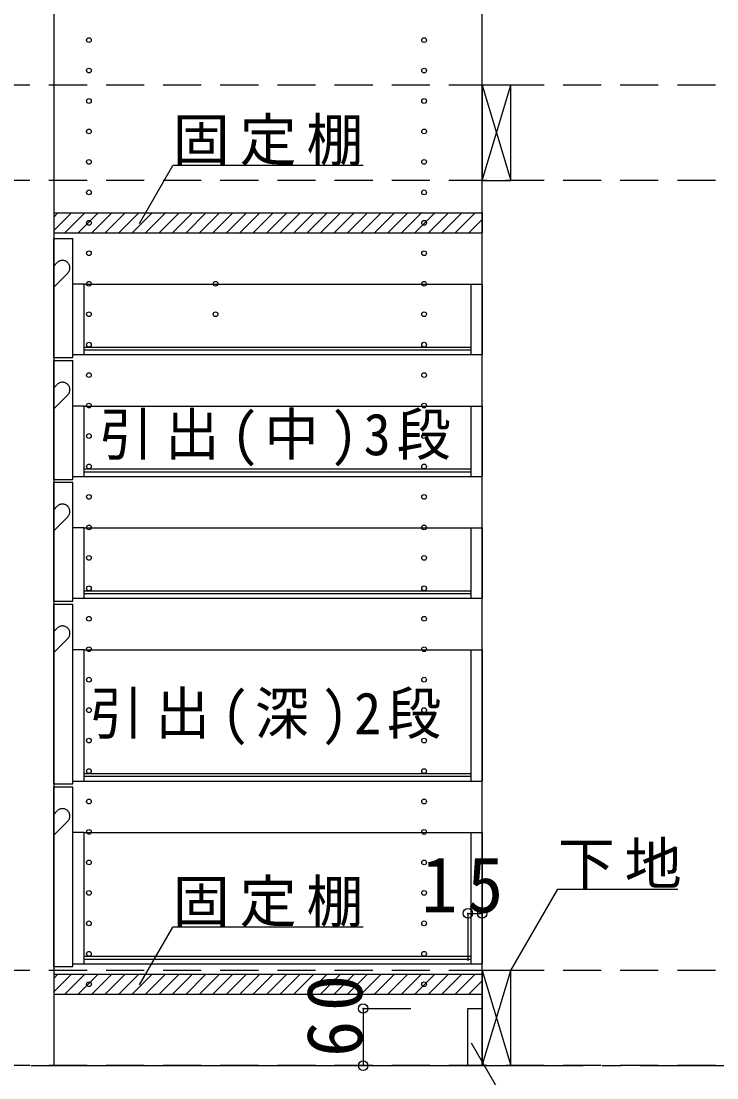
# Model space of a CAD drawing. Units: millimetres, scale not verified. Extents: x -3922 to 3878, y -2932 to 2722.
# Drawn here: x 993 to 1724, y -1724 to -614 of the extents above; entities that cross this region are included whole.
import ezdxf

# ---------------------------------------------------------------- set-up
doc = ezdxf.new("R2010")
doc.units = ezdxf.units.MM
doc.header["$LTSCALE"] = 20
doc.header["$PDMODE"] = 32
doc.header["$PDSIZE"] = 10
for name, pattern in [('CHAIN1', [8, 5, -1, 1, -1]), ('DASHED1', [1.8, 1.2, -0.6]), ('DASHED2', [3, 2, -1])]:
    doc.linetypes.add(name, pattern=pattern)
for name, color, linetype in [('0-3_固定棚', 3, 'Continuous'), ('0-5_側板', 4, 'Continuous'), ('0-7_桟木・巾木', 2, 'Continuous'), ('0-8', 7, 'Continuous'), ('0-A_文字', 7, 'Continuous'), ('0-B_寸法', 7, 'Continuous'), ('0-C_ハッチ', 4, 'Continuous')]:
    doc.layers.add(name, color=color, linetype=linetype)
doc.styles.add('ＭＳ ゴシック', font='')
doc.styles.get('ＭＳ ゴシック').set_extended_font_data('MS Gothic')

msp = doc.modelspace()

# ---------------------------------------------------------------- linework, layer by layer
at = {"layer": '0-3_固定棚', "color": 2}
for p, q in [((1027.37, -815.27), (1477.37, -815.27)), ((1477.37, -815.27), (1477.37, -836.27)), ((1027.37, -1615.27), (1477.37, -1615.27)), ((1477.37, -1615.27), (1477.37, -1636.27))]:
    msp.add_line(p, q, dxfattribs=at)
for points in [[(1027.37, -815.27), (1027.37, -836.27), (1477.37, -836.27)], [(1027.37, -1615.27), (1027.37, -1636.27), (1477.37, -1636.27)]]:
    msp.add_lwpolyline(points, dxfattribs=at)
at = {"layer": '0-5_側板', "color": 3}
for p, q in [((1027.37, 251.73), (1027.37, -1711.27)), ((1477.37, -1711.27), (1477.37, 251.73)), ((1027.37, -1711.27), (1477.37, -1711.27))]:
    msp.add_line(p, q, dxfattribs=at)
at = {"layer": '0-5_側板'}
for centre in [(1064.37, -633.77), (1416.37, -633.77), (1064.37, -665.77), (1416.37, -665.77), (1064.37, -697.77), (1416.37, -697.77), (1064.37, -729.77), (1416.37, -729.77), (1064.37, -761.77), (1416.37, -761.77), (1064.37, -793.77), (1416.37, -793.77), (1064.37, -825.77), (1416.37, -825.77), (1064.37, -857.77), (1416.37, -857.77), (1064.37, -889.77), (1197.37, -889.77), (1416.37, -889.77), (1064.37, -921.77), (1197.37, -921.77), (1416.37, -921.77), (1064.37, -953.77), (1416.37, -953.77), (1064.37, -985.77), (1416.37, -985.77), (1064.37, -1017.77), (1416.37, -1017.77), (1064.37, -1049.77), (1416.37, -1049.77), (1064.37, -1081.77), (1416.37, -1081.77), (1064.37, -1113.77), (1416.37, -1113.77), (1064.37, -1145.77), (1416.37, -1145.77), (1064.37, -1177.77), (1416.37, -1177.77), (1064.37, -1209.77), (1416.37, -1209.77), (1064.37, -1241.77), (1416.37, -1241.77), (1064.37, -1273.77), (1416.37, -1273.77), (1064.37, -1305.77), (1416.37, -1305.77), (1064.37, -1337.77), (1416.37, -1337.77), (1064.37, -1369.77), (1416.37, -1369.77), (1064.37, -1401.77), (1416.37, -1401.77), (1064.37, -1433.77), (1416.37, -1433.77), (1064.37, -1465.77), (1416.37, -1465.77), (1064.37, -1497.77), (1416.37, -1497.77), (1064.37, -1529.77), (1416.37, -1529.77), (1064.37, -1561.77), (1416.37, -1561.77), (1064.37, -1593.77), (1416.37, -1593.77), (1064.37, -1625.77), (1416.37, -1625.77)]:
    msp.add_circle(centre, 2.5, dxfattribs=at)
at = {"layer": '0-7_桟木・巾木'}
for p, q in [((1462.37, -1711.27), (1462.37, -1651.27)), ((1477.37, -1711.27), (1462.37, -1711.27))]:
    msp.add_line(p, q, dxfattribs=at)
msp.add_lwpolyline([(1462.37, -1651.27), (1477.37, -1651.27), (1477.37, -1711.27)], dxfattribs=at)
at = {"layer": '0-8'}
for p, q in [((1477.37, -681.27), (1507.37, -781.27)), ((1477.37, -781.27), (1507.37, -681.27)), ((1059.37, -890.27), (1465.21, -890.27)), ((1059.37, -964.27), (1465.37, -964.27)), ((1059.37, -1018.27), (1465.21, -1018.27)), ((1059.37, -1092.27), (1465.37, -1092.27)), ((1059.37, -1146.27), (1465.21, -1146.27)), ((1059.37, -1220.27), (1465.37, -1220.27)), ((1059.37, -1274.27), (1465.37, -1274.27)), ((1059.37, -1412.27), (1465.37, -1412.27)), ((1059.37, -1466.27), (1465.21, -1466.27)), ((1059.37, -1604.27), (1465.37, -1604.27)), ((1477.37, -1611.27), (1507.37, -1711.27)), ((1477.37, -1711.27), (1507.37, -1611.27))]:
    msp.add_line(p, q, dxfattribs=at)
at = {"layer": '0-8', "color": 2}
for p, q in [((1027.37, -842.27), (1047.37, -842.27)), ((1027.37, -967.27), (1027.37, -842.27)), ((1047.37, -967.27), (1047.37, -842.27)), ((1059.37, -890.27), (1047.37, -890.27)), ((1059.37, -964.27), (1059.37, -890.27)), ((1465.21, -890.27), (1477.37, -890.27)), ((1465.37, -890.27), (1465.37, -964.27)), ((1477.37, -890.27), (1477.37, -964.27)), ((1047.37, -964.27), (1059.37, -964.27)), ((1059.37, -956.27), (1465.37, -956.27)), ((1059.37, -959.27), (1465.37, -959.27)), ((1465.37, -964.27), (1477.37, -964.27)), ((1027.37, -967.27), (1047.37, -967.27)), ((1027.37, -970.27), (1047.37, -970.27)), ((1027.37, -1095.27), (1027.37, -970.27)), ((1047.37, -1095.27), (1047.37, -970.27)), ((1059.37, -1018.27), (1047.37, -1018.27)), ((1059.37, -1092.27), (1059.37, -1018.27)), ((1465.21, -1018.27), (1477.37, -1018.27)), ((1465.37, -1018.27), (1465.37, -1092.27)), ((1477.37, -1018.27), (1477.37, -1092.27)), ((1059.37, -1084.27), (1465.37, -1084.27)), ((1059.37, -1087.27), (1465.37, -1087.27)), ((1027.37, -1095.27), (1047.37, -1095.27)), ((1027.37, -1098.27), (1047.37, -1098.27)), ((1027.37, -1223.27), (1027.37, -1098.27)), ((1047.37, -1092.27), (1059.37, -1092.27)), ((1047.37, -1223.27), (1047.37, -1098.27)), ((1465.37, -1092.27), (1477.37, -1092.27)), ((1059.37, -1146.27), (1047.37, -1146.27)), ((1059.37, -1220.27), (1059.37, -1146.27)), ((1465.21, -1146.27), (1477.37, -1146.27)), ((1465.37, -1146.27), (1465.37, -1220.27)), ((1477.37, -1146.27), (1477.37, -1220.27)), ((1047.37, -1220.27), (1059.37, -1220.27)), ((1059.37, -1212.27), (1465.37, -1212.27)), ((1059.37, -1215.27), (1465.37, -1215.27)), ((1465.37, -1220.27), (1477.37, -1220.27)), ((1027.37, -1223.27), (1047.37, -1223.27)), ((1047.37, -1415.27), (1047.37, -1226.27)), ((1465.21, -1274.27), (1477.37, -1274.27)), ((1465.37, -1274.27), (1465.37, -1412.27)), ((1477.37, -1274.27), (1477.37, -1412.27)), ((1059.37, -1404.27), (1465.37, -1404.27)), ((1059.37, -1407.27), (1465.37, -1407.27)), ((1027.37, -1415.27), (1047.37, -1415.27)), ((1047.37, -1412.27), (1059.37, -1412.27)), ((1047.37, -1607.27), (1047.37, -1418.27)), ((1465.37, -1412.27), (1477.37, -1412.27)), ((1465.21, -1466.27), (1477.37, -1466.27)), ((1465.37, -1466.27), (1465.37, -1604.27)), ((1477.37, -1466.27), (1477.37, -1604.27)), ((1059.37, -1596.27), (1465.37, -1596.27)), ((1027.37, -1607.27), (1047.37, -1607.27)), ((1047.37, -1604.27), (1059.37, -1604.27)), ((1059.37, -1599.27), (1465.37, -1599.27)), ((1465.37, -1604.27), (1477.37, -1604.27))]:
    msp.add_line(p, q, dxfattribs=at)
at = {"layer": '0-8', "linetype": 'DASHED1'}
for p, q in [((1031.07, -867.57), (1027.37, -871.27)), ((1042.07, -878.57), (1027.37, -893.27)), ((1465.21, -890.27), (1477.37, -890.27)), ((1031.07, -995.57), (1027.37, -999.27)), ((1042.07, -1006.57), (1027.37, -1021.27)), ((1465.21, -1018.27), (1477.37, -1018.27)), ((1031.07, -1123.57), (1027.37, -1127.27)), ((1042.07, -1134.57), (1027.37, -1149.27)), ((1465.21, -1146.27), (1477.37, -1146.27)), ((1031.07, -1251.57), (1027.37, -1255.27)), ((1042.07, -1262.57), (1027.37, -1277.27)), ((1465.21, -1274.27), (1477.37, -1274.27)), ((1031.07, -1443.57), (1027.37, -1447.27)), ((1042.07, -1454.57), (1027.37, -1469.27)), ((1465.21, -1466.27), (1477.37, -1466.27))]:
    msp.add_line(p, q, dxfattribs=at)
at = {"layer": '0-8', "color": 3}
for points in [[(1507.37, -781.27), (1507.37, -681.27), (1477.37, -681.27), (1477.37, -781.27)], [(1507.37, -1711.27), (1507.37, -1611.27), (1477.37, -1611.27), (1477.37, -1711.27)]]:
    msp.add_lwpolyline(points, close=True, dxfattribs=at)
at = {"layer": '0-8', "color": 2}
for points in [[(1027.37, -1415.27), (1027.37, -1226.27), (1047.37, -1226.27)], [(1059.37, -1412.27), (1059.37, -1274.27), (1047.37, -1274.27)], [(1027.37, -1607.27), (1027.37, -1418.27), (1047.37, -1418.27)], [(1059.37, -1604.27), (1059.37, -1466.27), (1047.37, -1466.27)]]:
    msp.add_lwpolyline(points, dxfattribs=at)
at = {"layer": '0-8', "linetype": 'DASHED1'}
for centre in [(1036.57, -873.07), (1036.57, -1001.07), (1036.57, -1129.07), (1036.57, -1257.07), (1036.57, -1449.07)]:
    msp.add_arc(centre, 7.8, 315, 135, dxfattribs=at)
at = {"layer": '0-A_文字'}
for p, q in [((1117.35, -826.33), (1152.37, -765.68)), ((1352.37, -765.68), (1152.37, -765.68)), ((1507.37, -1611.27), (1556.79, -1525.68)), ((1556.79, -1525.68), (1682.81, -1525.68)), ((1117.35, -1626.33), (1152.37, -1565.68)), ((1352.37, -1565.68), (1152.37, -1565.68)), ((1465.97, -1687.41), (1559.35, -1849.15))]:
    msp.add_line(p, q, dxfattribs=at)
at = {"layer": '0-A_文字', "linetype": 'CHAIN1'}
msp.add_line((-3316.63, -1711.27), (3282.37, -1711.27), dxfattribs=at)
at = {"layer": '0-B_寸法', "color": 4, "linetype": 'DASHED2'}
for p, q in [((3282.37, -681.27), (-3316.63, -681.27)), ((3282.37, -781.27), (-3316.63, -781.27)), ((3282.37, -1611.27), (-3316.63, -1611.27)), ((3282.37, -1711.27), (-3316.63, -1711.27))]:
    msp.add_line(p, q, dxfattribs=at)
at = {"layer": '0-B_寸法', "color": 4}
for p, q in [((1462.37, -1551.27), (1462.37, -1601.27)), ((1462.37, -1551.27), (1477.37, -1551.27)), ((1477.37, -1551.27), (1477.37, -1601.27)), ((1352.37, -1651.27), (1402.37, -1651.27)), ((1352.37, -1651.27), (1352.37, -1711.27)), ((1352.37, -1711.27), (1402.37, -1711.27))]:
    msp.add_line(p, q, dxfattribs=at)
at = {"layer": '0-B_寸法'}
for p in [(1462.37, -1551.27), (1477.37, -1551.27), (1352.37, -1651.27), (1352.37, -1711.27)]:
    msp.add_point(p, dxfattribs=at)
at = {"layer": '0-C_ハッチ'}
for p, q in [((1027.37, -819.65), (1031.75, -815.27)), ((1027.37, -833.79), (1045.9, -815.27)), ((1039.04, -836.27), (1060.04, -815.27)), ((1053.18, -836.27), (1074.18, -815.27)), ((1067.32, -836.27), (1088.32, -815.27)), ((1081.46, -836.27), (1102.46, -815.27)), ((1095.61, -836.27), (1116.61, -815.27)), ((1109.75, -836.27), (1130.75, -815.27)), ((1123.89, -836.27), (1144.89, -815.27)), ((1138.03, -836.27), (1159.03, -815.27)), ((1152.17, -836.27), (1173.17, -815.27)), ((1166.32, -836.27), (1187.32, -815.27)), ((1180.46, -836.27), (1201.46, -815.27)), ((1194.6, -836.27), (1215.6, -815.27)), ((1208.74, -836.27), (1229.74, -815.27)), ((1222.89, -836.27), (1243.89, -815.27)), ((1237.03, -836.27), (1258.03, -815.27)), ((1251.17, -836.27), (1272.17, -815.27)), ((1265.31, -836.27), (1286.31, -815.27)), ((1279.45, -836.27), (1300.45, -815.27)), ((1293.6, -836.27), (1314.6, -815.27)), ((1307.74, -836.27), (1328.74, -815.27)), ((1321.88, -836.27), (1342.88, -815.27)), ((1336.02, -836.27), (1357.02, -815.27)), ((1350.16, -836.27), (1371.16, -815.27)), ((1364.31, -836.27), (1385.31, -815.27)), ((1378.45, -836.27), (1399.45, -815.27)), ((1392.59, -836.27), (1413.59, -815.27)), ((1406.73, -836.27), (1427.73, -815.27)), ((1420.88, -836.27), (1441.88, -815.27)), ((1435.02, -836.27), (1456.02, -815.27)), ((1449.16, -836.27), (1470.16, -815.27)), ((1463.3, -836.27), (1477.37, -822.2)), ((1027.37, -1619.65), (1031.75, -1615.27)), ((1027.37, -1633.79), (1045.9, -1615.27)), ((1039.04, -1636.27), (1060.04, -1615.27)), ((1053.18, -1636.27), (1074.18, -1615.27)), ((1067.32, -1636.27), (1088.32, -1615.27)), ((1081.46, -1636.27), (1102.46, -1615.27)), ((1095.61, -1636.27), (1116.61, -1615.27)), ((1109.75, -1636.27), (1130.75, -1615.27)), ((1123.89, -1636.27), (1144.89, -1615.27)), ((1138.03, -1636.27), (1159.03, -1615.27)), ((1152.17, -1636.27), (1173.17, -1615.27)), ((1166.32, -1636.27), (1187.32, -1615.27)), ((1180.46, -1636.27), (1201.46, -1615.27)), ((1194.6, -1636.27), (1215.6, -1615.27)), ((1208.74, -1636.27), (1229.74, -1615.27)), ((1222.89, -1636.27), (1243.89, -1615.27)), ((1237.03, -1636.27), (1258.03, -1615.27)), ((1251.17, -1636.27), (1272.17, -1615.27)), ((1265.31, -1636.27), (1286.31, -1615.27)), ((1279.45, -1636.27), (1300.45, -1615.27)), ((1293.6, -1636.27), (1314.6, -1615.27)), ((1307.74, -1636.27), (1328.74, -1615.27)), ((1321.88, -1636.27), (1342.88, -1615.27)), ((1336.02, -1636.27), (1357.02, -1615.27)), ((1350.16, -1636.27), (1371.16, -1615.27)), ((1364.31, -1636.27), (1385.31, -1615.27)), ((1378.45, -1636.27), (1399.45, -1615.27)), ((1392.59, -1636.27), (1413.59, -1615.27)), ((1406.73, -1636.27), (1427.73, -1615.27)), ((1420.88, -1636.27), (1441.88, -1615.27)), ((1435.02, -1636.27), (1456.02, -1615.27)), ((1449.16, -1636.27), (1470.16, -1615.27)), ((1463.3, -1636.27), (1477.37, -1622.2))]:
    msp.add_line(p, q, dxfattribs=at)

# ---------------------------------------------------------------- texts
at = {"layer": '0-A_文字', "char_height": 43.99, "attachment_point": 7, "style": 'ＭＳ ゴシック'}
for s, insert in [('\\T1.17;固定棚', (1152.37, -765.68)), ('\\T1.22;\\W0.95;引出(中)3段', (1074.87, -1081.67)), ('\\T1.22;\\W0.95;引出(深)2段', (1064.87, -1374.75)), ('\\T1.17;下地', (1556.79, -1525.68)), ('\\T1.17;固定棚', (1152.37, -1565.68))]:
    msp.add_mtext(s, dxfattribs=dict(at, insert=insert))
at = {"layer": '0-B_寸法', "insert": (1413.52, -1551.27), "char_height": 58.65, "attachment_point": 7, "style": 'ＭＳ ゴシック'}
msp.add_mtext('\\T1.27;\\W0.95;15', dxfattribs=at)
at = {"layer": '0-B_寸法', "insert": (1352.37, -1702.05), "char_height": 58.65, "attachment_point": 7, "rotation": 90, "style": 'ＭＳ ゴシック'}
msp.add_mtext('\\T1.27;\\W0.95;60', dxfattribs=at)

doc.saveas('drawing.dxf')
